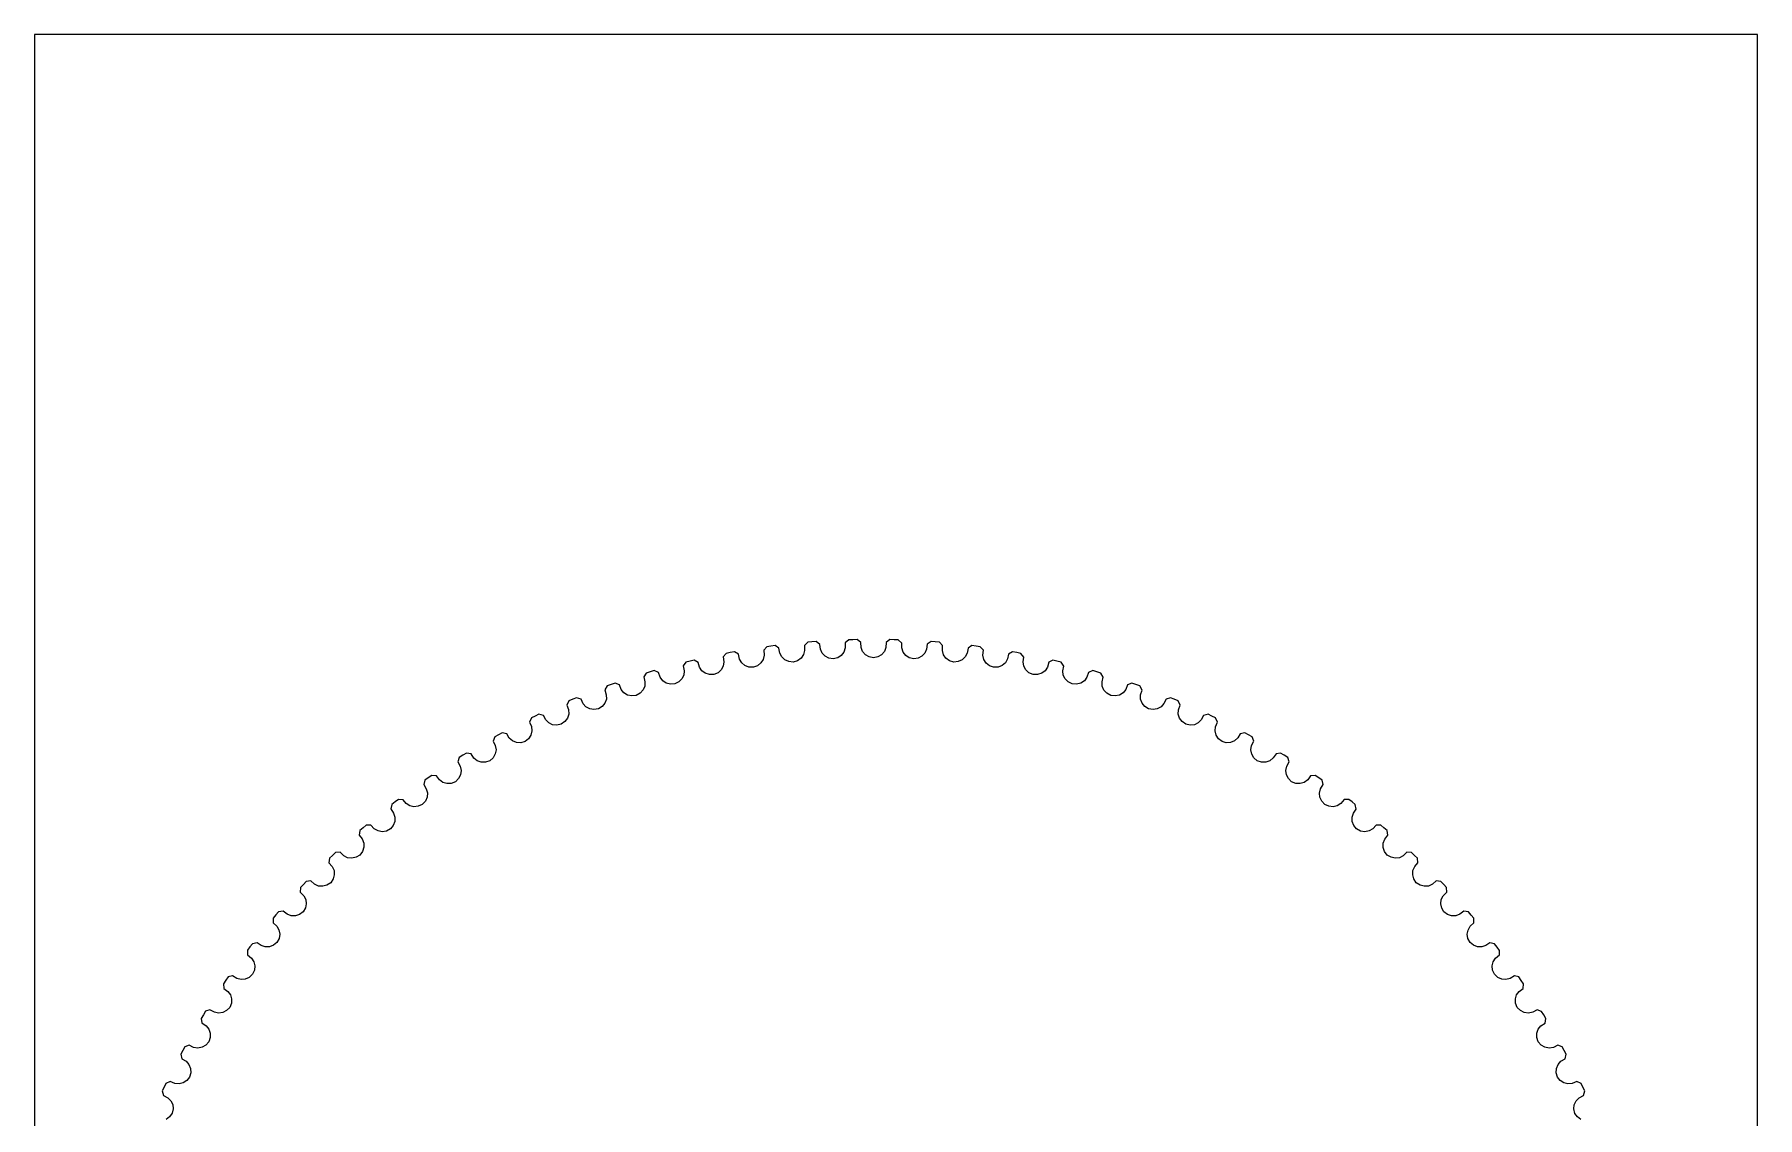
# Model space of a CAD drawing. Extents: x 0 to 216, y 0 to 279.
# Drawn here: x 0 to 215.9, y 143.7 to 279.4 of the extents above; entities that cross this region are included whole.
import ezdxf

# ---------------------------------------------------------------- set-up
doc = ezdxf.new("R2010")
doc.units = 0

msp = doc.modelspace()

# ---------------------------------------------------------------- linework, layer by layer
at = {"layer": 'boundary', "color": 5}
for p, q in [((96.882174, 203.270458), (96.472077, 202.861164)), ((97.404038, 203.314969), (96.882174, 203.270458)), ((97.92641, 203.352636), (97.404038, 203.314969)), ((98.398391, 202.996775), (97.92641, 203.352636)), ((98.473972, 202.381985), (98.398391, 202.996775)), ((101.598739, 203.180479), (101.587327, 202.560734)), ((102.029693, 203.567618), (101.598739, 203.180479)), ((102.553166, 203.584738), (102.029693, 203.567618)), ((103.076794, 203.595015), (102.553166, 203.584738)), ((103.529497, 203.21501), (103.076794, 203.595015)), ((103.572811, 202.597034), (103.529497, 203.21501)), ((106.735079, 203.230948), (106.691241, 202.612681)), ((107.1857, 203.595015), (106.735079, 203.230948)), ((107.709349, 203.584738), (107.1857, 203.595015)), ((108.232811, 203.567618), (107.709349, 203.584738)), ((108.664999, 203.164456), (108.232811, 203.567618)), ((108.675903, 202.545027), (108.664999, 203.164456)), ((111.867016, 203.012581), (111.790896, 202.39753)), ((112.336083, 203.352636), (111.867016, 203.012581)), ((112.858477, 203.314969), (112.336083, 203.352636)), ((113.380321, 203.270458), (112.858477, 203.314969)), ((113.790821, 202.845099), (113.380321, 203.270458)), ((82.139836, 200.897335), (81.631429, 200.771683)), ((82.649903, 201.016242), (82.139836, 200.897335)), ((83.171726, 200.738602), (82.649903, 201.016242)), ((86.669018, 201.870574), (86.303995, 201.420679)), ((86.303995, 201.420679), (86.389661, 200.806809)), ((86.389661, 200.806809), (86.309456, 200.264978)), ((87.18334, 201.969351), (86.669018, 201.870574)), ((87.698905, 202.061381), (87.18334, 201.969351)), ((88.205548, 201.756907), (87.698905, 202.061381)), ((88.345022, 201.153288), (88.205548, 201.756907)), ((88.613718, 200.687392), (88.345022, 201.153288)), ((91.314187, 201.119683), (91.033926, 200.667785)), ((91.42253, 201.65665), (91.314187, 201.119683)), ((91.757242, 202.704154), (91.369144, 202.274041)), ((91.369144, 202.274041), (91.42253, 201.65665)), ((92.276128, 202.775951), (91.757242, 202.704154)), ((92.795741, 202.840906), (92.276128, 202.775951)), ((93.285738, 202.510259), (92.795741, 202.840906)), ((93.39337, 201.900282), (93.285738, 202.510259)), ((93.637398, 201.420859), (93.39337, 201.900282)), ((94.024011, 201.05982), (93.637398, 201.420859)), ((94.517788, 200.839653), (94.024011, 201.05982)), ((95.077058, 200.788809), (94.517788, 200.839653)), ((95.614008, 200.954721), (95.077058, 200.788809)), ((96.053209, 201.274668), (95.614008, 200.954721)), ((96.356747, 201.711257), (96.053209, 201.274668)), ((96.493115, 202.241777), (96.356747, 201.711257)), ((96.472077, 202.861164), (96.493115, 202.241777)), ((98.692585, 201.890478), (98.473972, 202.381985)), ((99.059765, 201.509713), (98.692585, 201.890478)), ((99.541288, 201.264016), (99.059765, 201.509713)), ((100.097164, 201.183909), (99.541288, 201.264016)), ((100.642063, 201.321498), (100.097164, 201.183909)), ((101.095458, 201.61606), (100.642063, 201.321498)), ((101.423375, 202.038127), (101.095458, 201.61606)), ((101.587327, 202.560734), (101.423375, 202.038127)), ((103.765397, 202.094894), (103.572811, 202.597034)), ((104.112137, 201.69533), (103.765397, 202.094894)), ((104.580149, 201.424732), (104.112137, 201.69533)), ((105.131074, 201.315793), (104.580149, 201.424732)), ((105.682415, 201.424526), (105.131074, 201.315793)), ((106.150611, 201.695125), (105.682415, 201.424526)), ((106.500167, 202.099383), (106.150611, 201.695125)), ((106.691241, 202.612681), (106.500167, 202.099383)), ((108.84195, 202.033502), (108.675903, 202.545027)), ((109.167306, 201.616369), (108.84195, 202.033502)), ((109.620514, 201.321704), (109.167306, 201.616369)), ((110.164987, 201.184025), (109.620514, 201.321704)), ((110.721268, 201.26381), (110.164987, 201.184025)), ((111.202968, 201.509405), (110.721268, 201.26381)), ((111.57321, 201.894807), (111.202968, 201.509405)), ((111.790896, 202.39753), (111.57321, 201.894807)), ((113.769293, 202.226054), (113.790821, 202.845099)), ((113.908332, 201.706496), (113.769293, 202.226054)), ((114.211411, 201.272936), (113.908332, 201.706496)), ((114.648579, 200.954927), (114.211411, 201.272936)), ((115.185093, 200.788912), (114.648579, 200.954927)), ((115.744829, 200.839442), (115.185093, 200.788912)), ((116.238711, 201.059511), (115.744829, 200.839442)), ((116.62863, 201.425025), (116.238711, 201.059511)), ((116.872308, 201.915683), (116.62863, 201.425025)), ((116.980492, 202.525892), (116.872308, 201.915683)), ((117.46667, 202.840906), (116.980492, 202.525892)), ((117.986387, 202.775952), (117.46667, 202.840906)), ((118.505273, 202.704153), (117.986387, 202.775952)), ((118.892914, 202.25798), (118.505273, 202.704153)), ((118.839055, 201.640955), (118.892914, 202.25798)), ((118.9507, 201.114707), (118.839055, 201.640955)), ((119.23255, 200.663969), (118.9507, 201.114707)), ((121.921459, 201.168503), (121.652436, 200.691379)), ((122.061497, 201.772324), (121.921459, 201.168503)), ((122.563504, 202.061381), (122.061497, 201.772324)), ((123.079175, 201.969351), (122.563504, 202.061381)), ((123.593496, 201.870574), (123.079175, 201.969351)), ((123.957222, 201.404661), (123.593496, 201.870574)), ((123.871103, 200.791185), (123.957222, 201.404661)), ((123.955061, 200.2599), (123.871103, 200.791185)), ((127.612611, 201.016242), (127.096119, 200.753761)), ((128.122679, 200.897336), (127.612611, 201.016242)), ((128.631086, 200.771683), (128.122679, 200.897336)), ((76.658168, 199.410713), (76.34209, 198.925262)), ((76.34209, 198.925262), (76.49151, 198.323755)), ((77.159312, 199.562824), (76.658168, 199.410713)), ((77.662534, 199.708291), (77.159312, 199.562824)), ((78.198176, 199.458347), (77.662534, 199.708291)), ((78.399911, 198.87264), (78.198176, 199.458347)), ((78.713899, 198.439243), (78.399911, 198.87264)), ((81.124838, 198.670851), (80.741095, 198.286091)), ((81.356289, 199.149532), (81.124838, 198.670851)), ((81.631429, 200.771683), (81.29031, 200.303345)), ((81.29031, 200.303345), (81.408053, 199.694839)), ((81.408053, 199.694839), (81.356289, 199.149532)), ((83.342535, 200.143178), (83.171726, 200.738602)), ((83.633413, 199.693866), (83.342535, 200.143178)), ((84.05757, 199.373264), (83.633413, 199.693866)), ((84.571682, 199.206002), (84.05757, 199.373264)), ((85.133214, 199.213887), (84.571682, 199.206002)), ((85.649817, 199.434888), (85.133214, 199.213887)), ((86.053185, 199.799115), (85.649817, 199.434888)), ((86.309456, 200.264978), (86.053185, 199.799115)), ((89.01869, 200.347018), (88.613718, 200.687392)), ((89.523257, 200.152989), (89.01869, 200.347018)), ((90.084477, 200.131509), (89.523257, 200.152989)), ((90.612079, 200.325223), (90.084477, 200.131509)), ((91.033926, 200.667785), (90.612079, 200.325223)), ((119.650538, 200.325429), (119.23255, 200.663969)), ((120.177623, 200.131612), (119.650538, 200.325429)), ((120.739257, 200.152783), (120.177623, 200.131612)), ((121.243928, 200.346812), (120.739257, 200.152783)), ((121.652436, 200.691379), (121.243928, 200.346812)), ((124.21307, 199.795017), (123.955061, 200.2599)), ((124.612697, 199.4351), (124.21307, 199.795017)), ((125.128991, 199.21399), (124.612697, 199.4351)), ((125.690833, 199.205693), (125.128991, 199.21399)), ((126.20505, 199.373046), (125.690833, 199.205693)), ((126.631097, 199.695747), (126.20505, 199.373046)), ((126.924736, 200.158165), (126.631097, 199.695747)), ((127.096119, 200.753761), (126.924736, 200.158165)), ((128.970071, 200.287418), (128.631086, 200.771683)), ((128.851894, 199.679328), (128.970071, 200.287418)), ((128.907953, 199.144367), (128.851894, 199.679328)), ((129.141189, 198.666574), (128.907953, 199.144367)), ((129.521524, 198.286309), (129.141189, 198.666574)), ((131.868138, 198.887358), (131.55072, 198.440919)), ((132.070455, 199.473208), (131.868138, 198.887358)), ((132.599981, 199.708291), (132.070455, 199.473208)), ((133.103202, 199.562824), (132.599981, 199.708291)), ((133.604347, 199.410713), (133.103202, 199.562824)), ((133.91746, 198.90947), (133.604347, 199.410713)), ((133.76763, 198.308397), (133.91746, 198.90947)), ((71.762933, 197.791384), (71.47273, 197.289964)), ((71.47273, 197.289964), (71.653414, 196.697086)), ((71.653414, 196.697086), (71.65902, 196.149363)), ((72.255569, 197.969432), (71.762933, 197.791384)), ((72.750385, 198.141048), (72.255569, 197.969432)), ((73.29839, 197.91946), (72.750385, 198.141048)), ((73.530533, 197.345208), (73.29839, 197.91946)), ((73.866699, 196.928755), (73.530533, 197.345208)), ((74.322089, 196.654208), (73.866699, 196.928755)), ((74.850832, 196.541533), (74.322089, 196.654208)), ((75.40842, 196.608147), (74.850832, 196.541533)), ((75.899188, 196.881962), (75.40842, 196.608147)), ((76.262266, 197.28629), (75.899188, 196.881962)), ((76.468384, 197.77645), (76.262266, 197.28629)), ((76.49151, 198.323755), (76.468384, 197.77645)), ((79.15424, 198.141254), (78.713899, 198.439243)), ((79.676343, 198.000976), (79.15424, 198.141254)), ((80.236733, 198.038323), (79.676343, 198.000976)), ((80.741095, 198.286091), (80.236733, 198.038323)), ((130.025471, 198.038432), (129.521524, 198.286309)), ((130.586172, 198.00077), (130.025471, 198.038432)), ((131.108481, 198.140939), (130.586172, 198.00077)), ((131.55072, 198.440919), (131.108481, 198.140939)), ((133.795683, 197.771213), (133.76763, 198.308397)), ((134.003522, 197.281851), (133.795683, 197.771213)), ((134.36343, 196.882167), (134.003522, 197.281851)), ((134.853783, 196.60825), (134.36343, 196.882167)), ((135.411682, 196.541327), (134.853783, 196.60825)), ((135.940632, 196.653899), (135.411682, 196.541327)), ((136.395919, 196.928446), (135.940632, 196.653899)), ((136.738277, 197.359615), (136.395919, 196.928446)), ((136.971011, 197.933978), (136.738277, 197.359615)), ((137.51213, 198.141048), (136.971011, 197.933978)), ((138.006946, 197.969432), (137.51213, 198.141048)), ((138.499479, 197.791384), (138.006946, 197.969432)), ((138.785999, 197.274346), (138.499479, 197.791384)), ((138.604771, 196.144066), (138.604926, 196.681926)), ((138.604926, 196.681926), (138.785999, 197.274346)), ((66.959208, 195.918061), (66.695708, 195.402103)), ((66.695708, 195.402103), (66.907055, 194.819496)), ((66.907055, 194.819496), (66.941375, 194.272833)), ((67.441779, 196.121628), (66.959208, 195.918061)), ((67.926948, 196.318872), (67.441779, 196.121628)), ((68.485847, 196.126299), (67.926948, 196.318872)), ((68.74769, 195.564928), (68.485847, 196.126299)), ((69.10521, 195.166653), (68.74769, 195.564928)), ((69.574395, 194.916396), (69.10521, 195.166653)), ((70.108223, 194.831518), (69.574395, 194.916396)), ((70.661662, 194.927187), (70.108223, 194.831518)), ((71.137384, 195.226315), (70.661662, 194.927187)), ((71.478756, 195.64908), (71.137384, 195.226315)), ((71.65902, 196.149363), (71.478756, 195.64908)), ((138.786787, 195.644499), (138.604771, 196.144066)), ((139.125234, 195.226521), (138.786787, 195.644499)), ((139.600541, 194.927291), (139.125234, 195.226521)), ((140.154292, 194.831311), (139.600541, 194.927291)), ((140.688326, 194.916087), (140.154292, 194.831311)), ((141.157414, 195.166447), (140.688326, 194.916087)), ((141.521866, 195.578986), (141.157414, 195.166447)), ((141.784304, 196.14044), (141.521866, 195.578986)), ((142.335567, 196.318872), (141.784304, 196.14044)), ((142.820736, 196.121628), (142.335567, 196.318872)), ((143.303204, 195.918061), (142.820736, 196.121628)), ((143.562208, 195.386705), (143.303204, 195.918061)), ((143.322129, 194.267493), (143.350499, 194.804575)), ((143.350499, 194.804575), (143.562208, 195.386705)), ((62.260176, 193.795825), (62.023901, 193.266886)), ((62.023901, 193.266886), (62.265596, 192.696086)), ((62.328422, 192.151954), (62.201408, 191.635588)), ((62.731441, 194.024396), (62.260176, 193.795825)), ((62.265596, 192.696086), (62.328422, 192.151954)), ((63.20561, 194.246748), (62.731441, 194.024396)), ((63.773725, 194.083732), (63.20561, 194.246748)), ((64.064647, 193.536785), (63.773725, 194.083732)), ((64.442492, 193.157825), (64.064647, 193.536785)), ((64.924127, 192.932463), (64.442492, 193.157825)), ((65.461692, 192.875605), (64.924127, 192.932463)), ((66.009318, 193.000113), (65.461692, 192.875605)), ((66.470673, 193.325794), (66.009318, 193.000113)), ((66.787579, 193.763782), (66.470673, 193.325794)), ((66.941375, 194.272833), (66.787579, 193.763782)), ((143.477705, 193.759062), (143.322129, 194.267493)), ((143.793862, 193.323943), (143.477705, 193.759062)), ((144.252885, 193.000216), (143.793862, 193.323943)), ((144.800823, 192.875399), (144.252885, 193.000216)), ((145.33849, 192.932051), (144.800823, 192.875399)), ((145.820125, 193.157516), (145.33849, 192.932051)), ((146.205636, 193.550454), (145.820125, 193.157516)), ((146.494857, 194.095159), (146.205636, 193.550454)), ((147.056905, 194.246748), (146.494857, 194.095159)), ((147.531074, 194.024396), (147.056905, 194.246748)), ((148.002338, 193.795825), (147.531074, 194.024396)), ((147.934798, 192.146589), (147.991184, 192.681445)), ((147.991184, 192.681445), (148.233214, 193.25175)), ((148.233214, 193.25175), (148.002338, 193.795825)), ((57.6786, 191.430586), (57.470374, 190.890011)), ((57.470374, 190.890011), (57.741505, 190.332638)), ((58.137205, 191.683551), (57.6786, 191.430586)), ((57.741505, 190.332638), (57.832714, 189.792531)), ((58.599126, 191.93049), (58.137205, 191.683551)), ((59.174991, 191.797376), (58.599126, 191.93049)), ((59.494083, 191.266369), (59.174991, 191.797376)), ((59.891311, 190.907756), (59.494083, 191.266369)), ((60.384055, 190.707823), (59.891311, 190.907756)), ((60.923896, 190.679185), (60.384055, 190.707823)), ((61.464264, 190.832222), (60.923896, 190.679185)), ((61.90787, 191.181659), (61.464264, 190.832222)), ((62.201408, 191.635588), (61.90787, 191.181659)), ((148.063619, 191.630634), (147.934798, 192.146589)), ((148.358562, 191.177579), (148.063619, 191.630634)), ((148.797942, 190.832428), (148.358562, 191.177579)), ((149.338618, 190.678979), (148.797942, 190.832428)), ((149.878568, 190.707508), (149.338618, 190.678979)), ((150.371307, 190.907447), (149.878568, 190.707508)), ((150.776906, 191.279614), (150.371307, 190.907447)), ((151.09418, 191.808471), (150.776906, 191.279614)), ((151.663389, 191.93049), (151.09418, 191.808471)), ((152.125309, 191.683551), (151.663389, 191.93049)), ((152.583914, 191.43069), (152.125309, 191.683551)), ((152.430217, 189.787151), (152.514515, 190.318318)), ((152.514515, 190.318318), (152.785958, 190.875178)), ((152.785958, 190.875178), (152.583914, 191.43069)), ((53.227025, 188.828892), (53.047379, 188.278111)), ((53.047379, 188.278111), (53.347332, 187.735711)), ((53.671832, 189.105504), (53.227025, 188.828892)), ((54.120163, 189.376212), (53.671832, 189.105504)), ((54.702206, 189.273446), (54.120163, 189.376212)), ((55.048739, 188.759914), (54.702206, 189.273446)), ((55.464122, 188.422473), (55.048739, 188.759914)), ((55.966614, 188.248689), (55.464122, 188.422473)), ((56.507184, 188.24838), (55.966614, 188.248689)), ((57.038835, 188.429431), (56.507184, 188.24838)), ((57.463648, 188.801573), (57.038835, 188.429431)), ((57.732997, 189.270293), (57.463648, 188.801573)), ((57.832714, 189.792531), (57.732997, 189.270293)), ((152.531764, 189.265237), (152.430217, 189.787151)), ((152.802656, 188.797299), (152.531764, 189.265237)), ((153.223365, 188.429637), (152.802656, 188.797299)), ((153.755221, 188.248162), (153.223365, 188.429637)), ((154.296004, 188.248265), (153.755221, 188.248162)), ((154.798496, 188.422164), (154.296004, 188.248265)), ((155.222929, 188.772699), (154.798496, 188.422164)), ((155.567538, 189.284176), (155.222929, 188.772699)), ((156.142352, 189.376212), (155.567538, 189.284176)), ((156.590683, 189.105504), (156.142352, 189.376212)), ((157.03549, 188.828892), (156.590683, 189.105504)), ((156.90795, 187.721749), (157.208186, 188.263623)), ((157.208186, 188.263623), (157.03549, 188.828892)), ((48.91781, 185.997682), (48.767254, 185.438257)), ((49.347465, 186.297234), (48.91781, 185.997682)), ((49.781063, 186.590965), (49.347465, 186.297234)), ((50.367701, 186.518789), (49.781063, 186.590965)), ((50.738526, 186.02612), (50.367701, 186.518789)), ((51.173062, 185.708934), (50.738526, 186.02612)), ((51.683956, 185.561704), (51.173062, 185.708934)), ((52.745283, 185.798263), (52.223804, 185.589616)), ((53.149953, 186.192182), (52.745283, 185.798263)), ((53.394485, 186.674344), (53.149953, 186.192182)), ((53.347332, 187.735711), (53.466698, 187.201099)), ((53.466698, 187.201099), (53.394485, 186.674344)), ((156.795943, 187.195721), (156.90795, 187.721749)), ((156.870104, 186.669194), (156.795943, 187.195721)), ((157.116018, 186.187727), (156.870104, 186.669194)), ((157.516916, 185.798469), (157.116018, 186.187727)), ((158.038608, 185.589403), (157.516916, 185.798469)), ((159.089555, 185.708625), (158.578558, 185.561286)), ((159.531767, 186.036455), (159.089555, 185.708625)), ((159.902593, 186.529123), (159.531767, 186.036455)), ((160.481452, 186.591069), (159.902593, 186.529123)), ((160.91505, 186.297233), (160.481452, 186.591069)), ((161.346924, 185.995414), (160.91505, 186.297233)), ((161.487563, 185.424153), (161.346924, 185.995414)), ((45.593552, 183.582543), (45.176033, 183.266501)), ((46.18321, 183.541186), (45.593552, 183.582543)), ((46.579344, 183.068536), (46.18321, 183.541186)), ((48.767254, 185.438257), (49.09512, 184.912367)), ((49.197703, 183.854892), (48.978815, 183.360538)), ((49.09512, 184.912367), (49.242315, 184.384716)), ((49.242315, 184.384716), (49.197703, 183.854892)), ((52.223804, 185.589616), (51.683956, 185.561704)), ((158.578558, 185.561286), (158.038608, 185.589403)), ((161.02004, 184.379254), (161.159442, 184.898804)), ((161.06651, 183.849669), (161.02004, 184.379254)), ((161.287014, 183.356013), (161.06651, 183.849669)), ((161.159442, 184.898804), (161.487563, 185.424153)), ((164.087615, 183.551101), (163.69148, 183.078451)), ((164.66886, 183.582543), (164.087615, 183.551101)), ((165.086482, 183.266502), (164.66886, 183.582543)), ((44.762564, 182.94486), (44.641518, 182.378326)), ((44.641518, 182.378326), (44.996476, 181.870359)), ((45.176033, 183.266501), (44.762564, 182.94486)), ((44.996476, 181.870359), (45.171079, 181.351062)), ((47.029959, 182.774592), (46.579344, 183.068536)), ((47.547805, 182.654239), (47.029959, 182.774592)), ((48.085472, 182.710473), (47.547805, 182.654239)), ((48.595228, 182.946099), (48.085472, 182.710473)), ((48.978815, 183.360538), (48.595228, 182.946099)), ((161.666972, 182.946311), (161.287014, 183.356013)), ((162.17694, 182.710267), (161.666972, 182.946311)), ((162.71471, 182.653918), (162.17694, 182.710267)), ((163.232659, 182.774283), (162.71471, 182.653918)), ((163.69148, 183.078451), (163.232659, 182.774283)), ((165.502048, 182.942578), (165.086482, 183.266502)), ((165.090996, 181.345733), (165.257385, 181.857231)), ((165.257385, 181.857231), (165.61257, 182.364643)), ((165.61257, 182.364643), (165.502048, 182.942578)), ((40.772916, 179.678809), (40.681589, 179.106712)), ((41.168852, 180.021514), (40.772916, 179.678809)), ((41.569349, 180.359133), (41.168852, 180.021514)), ((42.160343, 180.348632), (41.569349, 180.359133)), ((42.580667, 179.897418), (42.160343, 180.348632)), ((43.046015, 179.62734), (42.580667, 179.897418)), ((43.569469, 179.534274), (43.046015, 179.62734)), ((44.103502, 179.618523), (43.569469, 179.534274)), ((44.600183, 179.88051), (44.103502, 179.618523)), ((44.961545, 180.314527), (44.600183, 179.88051)), ((45.154271, 180.819627), (44.961545, 180.314527)), ((45.171079, 181.351062), (45.154271, 180.819627)), ((165.109655, 180.814339), (165.090996, 181.345733)), ((165.303932, 180.309847), (165.109655, 180.814339)), ((165.662016, 179.880819), (165.303932, 180.309847)), ((166.15891, 179.61842), (165.662016, 179.880819)), ((166.693046, 179.533965), (166.15891, 179.61842)), ((167.216603, 179.627134), (166.693046, 179.533965)), ((167.690665, 179.906883), (167.216603, 179.627134)), ((168.110989, 180.358097), (167.690665, 179.906883)), ((168.693166, 180.359133), (168.110989, 180.358097)), ((169.093662, 180.021514), (168.693166, 180.359133)), ((169.491571, 179.676318), (169.093662, 180.021514)), ((169.571793, 179.09349), (169.491571, 179.676318)), ((40.681589, 179.106712), (41.062728, 178.617916)), ((41.109241, 177.062441), (40.773202, 176.612335)), ((41.062728, 178.617916), (41.264188, 178.108528)), ((41.275287, 177.576942), (41.109241, 177.062441)), ((41.264188, 178.108528), (41.275287, 177.576942)), ((168.988454, 177.571596), (168.997497, 178.103145)), ((169.156076, 177.057619), (168.988454, 177.571596)), ((168.997497, 178.103145), (169.190457, 178.605259)), ((169.491155, 176.61041), (169.156076, 177.057619)), ((169.190457, 178.605259), (169.571793, 179.09349)), ((36.959553, 176.208357), (36.898365, 175.63226)), ((36.898365, 175.63226), (37.304556, 175.164151)), ((37.337121, 176.571398), (36.959553, 176.208357)), ((37.304556, 175.164151), (37.532446, 174.666058)), ((37.719359, 176.929467), (37.337121, 176.571398)), ((38.300816, 176.958928), (37.719359, 176.929467)), ((38.753399, 176.521286), (38.300816, 176.958928)), ((39.232234, 176.276006), (38.753399, 176.521286)), ((39.759939, 176.210428), (39.232234, 176.276006)), ((40.288788, 176.322491), (39.759939, 176.210428)), ((40.773202, 176.612335), (40.288788, 176.322491)), ((169.973624, 176.322388), (169.491155, 176.61041)), ((170.502576, 176.210119), (169.973624, 176.322388)), ((171.030281, 176.275698), (170.502576, 176.210119)), ((171.509116, 176.521286), (171.030281, 176.275698)), ((171.961698, 176.958928), (171.509116, 176.521286)), ((172.543155, 176.929467), (171.961698, 176.958928)), ((172.925393, 176.571398), (172.543155, 176.929467)), ((172.729067, 174.660634), (172.947982, 175.152)), ((173.3048, 176.205769), (172.925393, 176.571398)), ((172.947982, 175.152), (173.354337, 175.619535)), ((173.354337, 175.619535), (173.3048, 176.205769)), ((33.698576, 172.933151), (33.340405, 172.551009)), ((34.054158, 173.302962), (33.698576, 172.933151)), ((34.633223, 173.36283), (34.054158, 173.302962)), ((35.108121, 172.949465), (34.633223, 173.36283)), ((35.599195, 172.729608), (35.108121, 172.949465)), ((36.129498, 172.691735), (35.599195, 172.729608)), ((36.651807, 172.831389), (36.129498, 172.691735)), ((37.120339, 173.146142), (36.651807, 172.831389)), ((37.432387, 173.613221), (37.120339, 173.146142)), ((37.571246, 174.135763), (37.432387, 173.613221)), ((37.532446, 174.666058), (37.571246, 174.135763)), ((172.692114, 174.13028), (172.729067, 174.660634)), ((172.832663, 173.608166), (172.692114, 174.13028)), ((173.143906, 173.144112), (172.832663, 173.608166)), ((173.610605, 172.831183), (173.143906, 173.144112)), ((174.133017, 172.69142), (173.610605, 172.831183)), ((174.663423, 172.729293), (174.133017, 172.69142)), ((175.154394, 172.949465), (174.663423, 172.729293)), ((175.629292, 173.36283), (175.154394, 172.949465)), ((176.215816, 173.295204), (175.629292, 173.36283)), ((176.578755, 172.91754), (176.215816, 173.295204)), ((176.931166, 172.540474), (176.578755, 172.91754)), ((33.340405, 172.551009), (33.302115, 171.964594)), ((33.302115, 171.964594), (33.732237, 171.518415)), ((33.732237, 171.518415), (33.985903, 171.032874)), ((33.985903, 171.032874), (34.052404, 170.505328)), ((176.210664, 170.499824), (176.275324, 171.027625)), ((176.275324, 171.027625), (176.519676, 171.506803)), ((176.519676, 171.506803), (176.949937, 171.9524)), ((176.949937, 171.9524), (176.931166, 172.540474)), ((29.910319, 168.701395), (29.902795, 168.113803)), ((30.248042, 169.101798), (29.910319, 168.701395)), ((30.583706, 169.489599), (30.248042, 169.101798)), ((31.158835, 169.579764), (30.583706, 169.489599)), ((31.654789, 169.191815), (31.158835, 169.579764)), ((32.15666, 168.997896), (31.654789, 169.191815)), ((32.688205, 168.987934), (32.15666, 168.997896)), ((33.202424, 169.154669), (32.688205, 168.987934)), ((33.653922, 169.49349), (33.202424, 169.154669)), ((33.941046, 169.97629), (33.653922, 169.49349)), ((34.052404, 170.505328), (33.941046, 169.97629)), ((176.323634, 169.971121), (176.210664, 170.499824)), ((176.610203, 169.491361), (176.323634, 169.971121)), ((177.059885, 169.154463), (176.610203, 169.491361)), ((177.574207, 168.987522), (177.059885, 169.154463)), ((178.105855, 168.99769), (177.574207, 168.987522)), ((178.607726, 169.191815), (178.105855, 168.99769)), ((179.10368, 169.579764), (178.607726, 169.191815)), ((179.68585, 169.481464), (179.10368, 169.579764)), ((180.028451, 169.085434), (179.68585, 169.481464)), ((180.360689, 168.690399), (180.028451, 169.085434)), ((180.358097, 168.110989), (180.360689, 168.690399)), ((29.902795, 168.113803), (30.365097, 167.681848)), ((30.365097, 167.681848), (30.634334, 167.219142)), ((30.634334, 167.219142), (30.728413, 166.695794)), ((30.728413, 166.695794), (30.644873, 166.161621)), ((179.534366, 166.690285), (179.626522, 167.213884)), ((179.619527, 166.156352), (179.534366, 166.690285)), ((179.626522, 167.213884), (179.895689, 167.679623)), ((179.895689, 167.679623), (180.358097, 168.110989)), ((27.00262, 165.094978), (26.686465, 164.677541)), ((26.686465, 164.677541), (26.709646, 164.09034)), ((26.709646, 164.09034), (27.193979, 163.68317)), ((27.317554, 165.49995), (27.00262, 165.094978)), ((27.88728, 165.619995), (27.317554, 165.49995)), ((28.402747, 165.258613), (27.88728, 165.619995)), ((28.914053, 165.091254), (28.402747, 165.258613)), ((29.445494, 165.108992), (28.914053, 165.091254)), ((29.950272, 165.302397), (29.445494, 165.108992)), ((30.383389, 165.664443), (29.950272, 165.302397)), ((30.644873, 166.161621), (30.383389, 165.664443)), ((179.882533, 165.660172), (179.619527, 166.156352)), ((180.312037, 165.302294), (179.882533, 165.660172)), ((180.816911, 165.108683), (180.312037, 165.302294)), ((181.348359, 165.090939), (180.816911, 165.108683)), ((181.859768, 165.258613), (181.348359, 165.090939)), ((182.375235, 165.619995), (181.859768, 165.258613)), ((182.951567, 165.491455), (182.375235, 165.619995)), ((183.272995, 165.077904), (182.951567, 165.491455)), ((183.066696, 163.681039), (183.551101, 164.087615)), ((183.583952, 164.666016), (183.272995, 165.077904)), ((183.551101, 164.087615), (183.583952, 164.666016)), ((27.193979, 163.68317), (27.487053, 163.235141)), ((27.552881, 162.179688), (27.317766, 161.669483)), ((27.487053, 163.235141), (27.608318, 162.717447)), ((27.608318, 162.717447), (27.552881, 162.179688)), ((182.654185, 162.711947), (182.773637, 163.229987)), ((182.711334, 162.174331), (182.654185, 162.711947)), ((182.948005, 161.665025), (182.711334, 162.174331)), ((182.773637, 163.229987), (183.066696, 163.681039)), ((23.971436, 160.923878), (23.677585, 160.490361)), ((23.677585, 160.490361), (23.731483, 159.905222)), ((23.731483, 159.905222), (24.236395, 159.523989)), ((24.264833, 161.344705), (23.971436, 160.923878)), ((24.827396, 161.494423), (24.264833, 161.344705)), ((25.361114, 161.160535), (24.827396, 161.494423)), ((25.880523, 161.020155), (25.361114, 161.160535)), ((26.410202, 161.065707), (25.880523, 161.020155)), ((26.904189, 161.285358), (26.410202, 161.065707)), ((27.317766, 161.669483), (26.904189, 161.285358)), ((183.35812, 161.285152), (182.948005, 161.665025)), ((183.852203, 161.065392), (183.35812, 161.285152)), ((184.381992, 161.019846), (183.852203, 161.065392)), ((184.9014, 161.160535), (184.381992, 161.019846)), ((185.435119, 161.494423), (184.9014, 161.160535)), ((186.003836, 161.335877), (185.435119, 161.494423)), ((186.303269, 160.906141), (186.003836, 161.335877)), ((186.024169, 159.521957), (186.529123, 159.902593)), ((186.592326, 160.478538), (186.303269, 160.906141)), ((186.529123, 159.902593), (186.592326, 160.478538)), ((24.236395, 159.523989), (24.552581, 159.091971)), ((24.673599, 158.041384), (24.465474, 157.519509)), ((24.552581, 159.091971), (24.700804, 158.581277)), ((24.700804, 158.581277), (24.673599, 158.041384)), ((185.561506, 158.575802), (185.707846, 159.086937)), ((185.590336, 158.035959), (185.561506, 158.575802)), ((185.80005, 157.514874), (185.590336, 158.035959)), ((185.707846, 159.086937), (186.024169, 159.521957)), ((21.162694, 156.599822), (20.891865, 156.151563)), ((20.891865, 156.151563), (20.976299, 155.570064)), ((20.976299, 155.570064), (21.500546, 155.2157)), ((21.435774, 157.037824), (21.162694, 156.599822)), ((21.98758, 157.214464), (21.435774, 157.037824)), ((22.538116, 156.908905), (21.98758, 157.214464)), ((23.064052, 156.795915), (22.538116, 156.908905)), ((23.590722, 156.869167), (23.064052, 156.795915)), ((24.072566, 157.11424), (23.590722, 156.869167)), ((24.465474, 157.519509), (24.072566, 157.11424)), ((186.189845, 157.114137), (185.80005, 157.514874)), ((186.671689, 156.868749), (186.189845, 157.114137)), ((187.198359, 156.795606), (186.671689, 156.868749)), ((187.724399, 156.908905), (187.198359, 156.795606)), ((188.274935, 157.214464), (187.724399, 156.908905)), ((188.834575, 157.026351), (188.274935, 157.214464)), ((188.761969, 155.2157), (189.284176, 155.567538)), ((189.111066, 156.581472), (188.834575, 157.026351)), ((189.377316, 156.139376), (189.111066, 156.581472)), ((189.284176, 155.567538), (189.377316, 156.139376)), ((21.500546, 155.2157), (21.838918, 154.800841)), ((22.014696, 153.758021), (21.83417, 153.226027)), ((21.838918, 154.800841), (22.013685, 154.298695)), ((22.013685, 154.298695), (22.014696, 153.758021)), ((188.248346, 154.29316), (188.421256, 154.795937)), ((188.248953, 153.752544), (188.248346, 154.29316)), ((188.431092, 153.221231), (188.248953, 153.752544)), ((188.421256, 154.795937), (188.761969, 155.2157)), ((18.58416, 152.134732), (18.337099, 151.67288)), ((18.337099, 151.67288), (18.451874, 151.096595)), ((18.833853, 152.58636), (18.58416, 152.134732)), ((19.375712, 152.791636), (18.833853, 152.58636)), ((19.941502, 152.515332), (19.375712, 152.791636)), ((20.472629, 152.430045), (19.941502, 152.515332)), ((20.994732, 152.53069), (20.472629, 152.430045)), ((21.463091, 152.800768), (20.994732, 152.53069)), ((21.83417, 153.226027), (21.463091, 152.800768)), ((188.799322, 152.800562), (188.431092, 153.221231)), ((189.267679, 152.530375), (188.799322, 152.800562)), ((189.789783, 152.429733), (189.267679, 152.530375)), ((190.321013, 152.515332), (189.789783, 152.429733)), ((190.886803, 152.791636), (190.321013, 152.515332)), ((191.435885, 152.574492), (190.886803, 152.791636)), ((191.688624, 152.115818), (191.435885, 152.574492)), ((191.931436, 151.660359), (191.688624, 152.115818)), ((191.80847, 151.09418), (191.931436, 151.660359)), ((18.451874, 151.096595), (18.993994, 150.77025)), ((18.993994, 150.77025), (19.353515, 150.373574)), ((19.353515, 150.373574), (19.554303, 149.881227)), ((19.58373, 149.34143), (19.431238, 148.800668)), ((19.554303, 149.881227), (19.58373, 149.34143)), ((190.679613, 149.335806), (190.707339, 149.875739)), ((190.83375, 148.795718), (190.679613, 149.335806)), ((190.707339, 149.875739), (190.906411, 150.368817)), ((190.906411, 150.368817), (191.26852, 150.77025)), ((191.26852, 150.77025), (191.80847, 151.09418)), ((16.242815, 147.540757), (16.020335, 147.066647)), ((16.020335, 147.066647), (16.165062, 146.497155)), ((16.468583, 148.004886), (16.242815, 147.540757)), ((16.998858, 148.238277), (16.468583, 148.004886)), ((17.578335, 147.991856), (16.998858, 148.238277)), ((18.113204, 147.934483), (17.578335, 147.991856)), ((18.629397, 148.062413), (18.113204, 147.934483)), ((19.082912, 148.356562), (18.629397, 148.062413)), ((19.431238, 148.800668), (19.082912, 148.356562)), ((191.1795, 148.356456), (190.83375, 148.795718)), ((191.633021, 148.062101), (191.1795, 148.356456)), ((192.149208, 147.934168), (191.633021, 148.062101)), ((192.68418, 147.991856), (192.149208, 147.934168)), ((193.263657, 148.238277), (192.68418, 147.991856)), ((193.800521, 147.992656), (193.263657, 148.238277)), ((194.028965, 147.521331), (193.800521, 147.992656)), ((194.247537, 147.053831), (194.028965, 147.521331)), ((194.095158, 146.494857), (194.247537, 147.053831)), ((16.165062, 146.497155), (16.723488, 146.199569)), ((16.723488, 146.199569), (17.103328, 145.822309)), ((17.103328, 145.822309), (17.329619, 145.34111)), ((17.387165, 144.803642), (17.263303, 144.255667)), ((17.329619, 145.34111), (17.387165, 144.803642)), ((192.875884, 144.797992), (192.931836, 145.335697)), ((193.001507, 144.250588), (192.875884, 144.797992)), ((192.931836, 145.335697), (193.156356, 145.817708)), ((193.156356, 145.817708), (193.539027, 146.199569)), ((193.539027, 146.199569), (194.095158, 146.494857)), ((16.940489, 143.795964), (16.501033, 143.47637)), ((17.263303, 144.255667), (16.940489, 143.795964)), ((193.32373, 143.793762), (193.001507, 144.250588)), ((193.76127, 143.476061), (193.32373, 143.793762))]:
    msp.add_line(p, q, dxfattribs=at)
at = {"layer": 'frame', "color": 5}
for p, q in [((215.9, 279.4), (0, 279.4)), ((0, 279.4), (0, 0)), ((215.9, 0), (215.9, 279.4))]:
    msp.add_line(p, q, dxfattribs=at)

doc.saveas('drawing.dxf')
